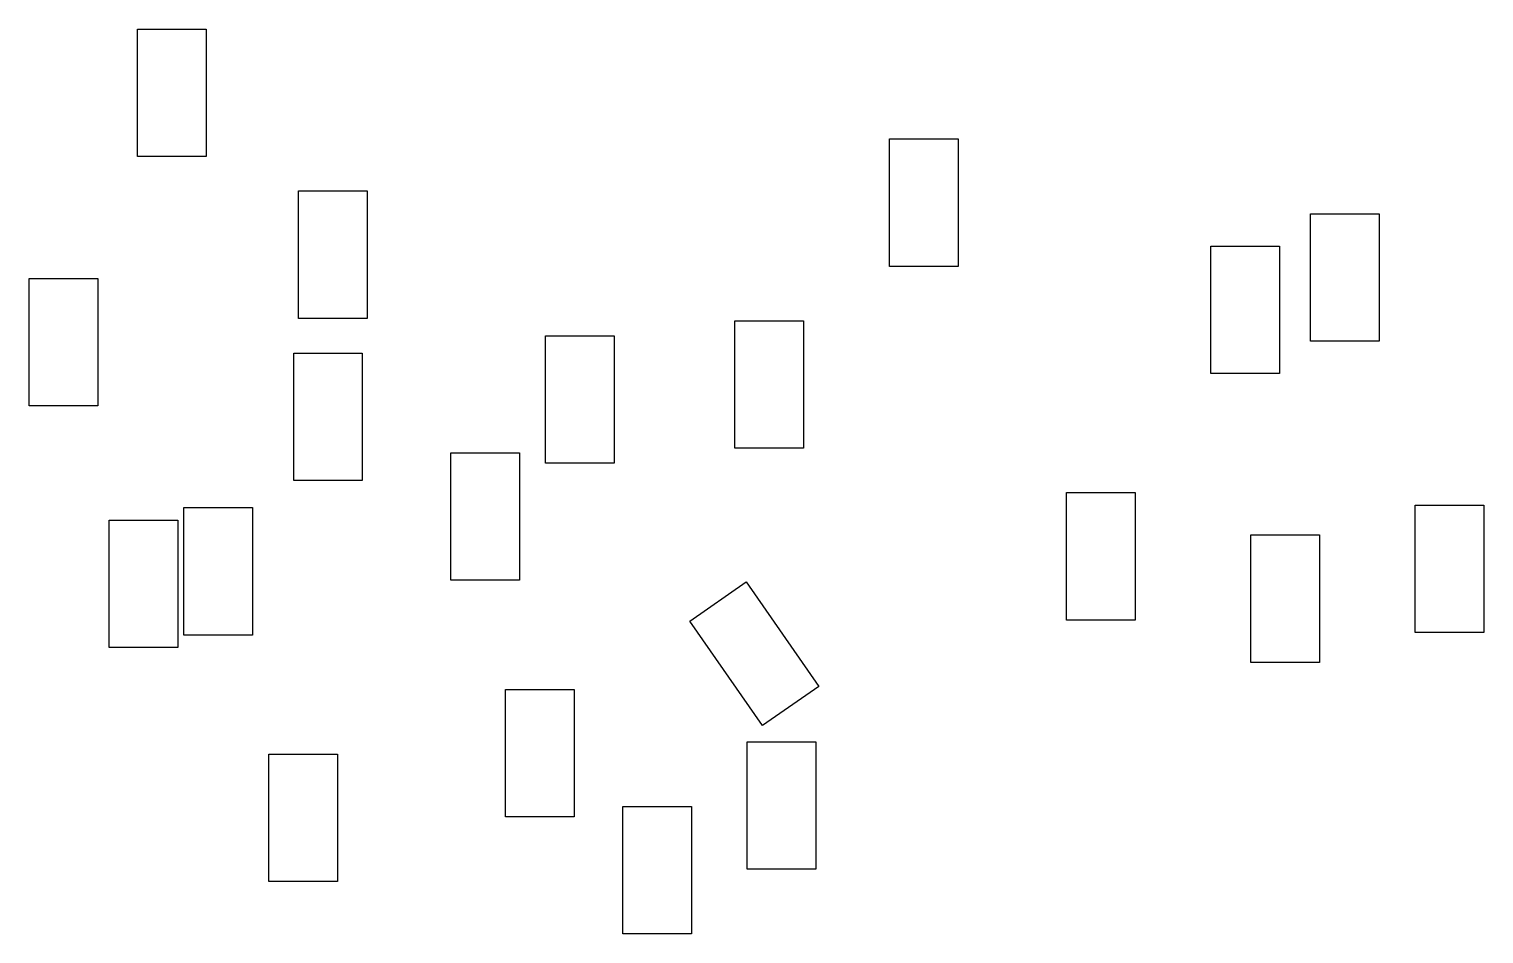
# Model space of a CAD drawing. Header units: inches. Extents: x 23 to 254, y 10 to 154.
import ezdxf

# ---------------------------------------------------------------- set-up
doc = ezdxf.new("R2010")
doc.units = ezdxf.units.IN
doc.header["$MEASUREMENT"] = 0
doc.layers.add('WipeOut', color=2, linetype='Continuous')

# ---------------------------------------------------------------- blocks, each defined once
blk = doc.blocks.new('a')
at = {"layer": 'WipeOut'}
blk.add_lwpolyline([(0, 20.28), (10.93, 20.28), (10.93, 0), (0, 0)], close=True, dxfattribs=at)

msp = doc.modelspace()

# ---------------------------------------------------------------- block references
at = {"layer": 'WipeOut'}
for p in [(40.08, 133.53), (159.77, 116.05), (65.71, 107.78), (226.83, 104.16), (210.95, 99.01), (22.81, 93.86), (135.16, 87.12), (105.01, 84.74), (64.93, 81.96), (89.93, 66.11), (187.94, 59.77), (47.47, 57.39), (243.48, 57.77), (35.57, 55.41), (217.3, 53.03), (98.66, 28.45), (137.14, 20.12), (60.96, 18.15), (117.31, 9.82)]:
    msp.add_blockref('a', p, dxfattribs=at)
at = {"layer": 'WipeOut', "rotation": 34.85666664403576}
msp.add_blockref('a', (139.58, 42.97), dxfattribs=at)

doc.saveas('drawing.dxf')
